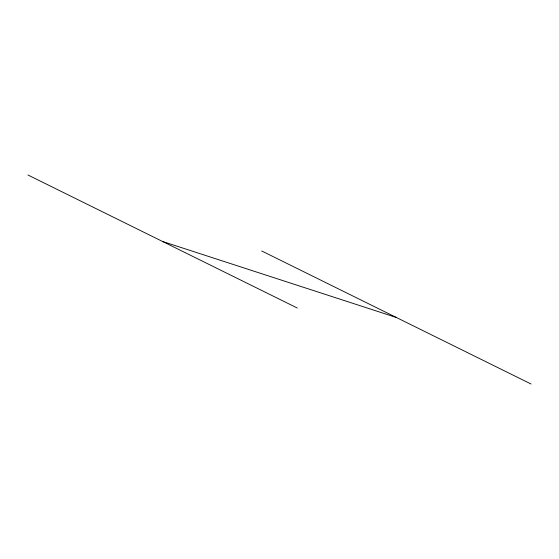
<?xml version="1.0" encoding="UTF-8"?>
<svg xmlns="http://www.w3.org/2000/svg" width="559" height="559" viewBox="0 0 559 559"><rect width="100%" height="100%" fill="white"/><g stroke="black" fill="none" stroke-linecap="round" stroke-linejoin="round"><path stroke-width="0.84" d="M162.62 241.509L396.38 317.491M261.717 250.977L531.05 384.005M27.95 174.995L297.283 308.023"/></g></svg>
